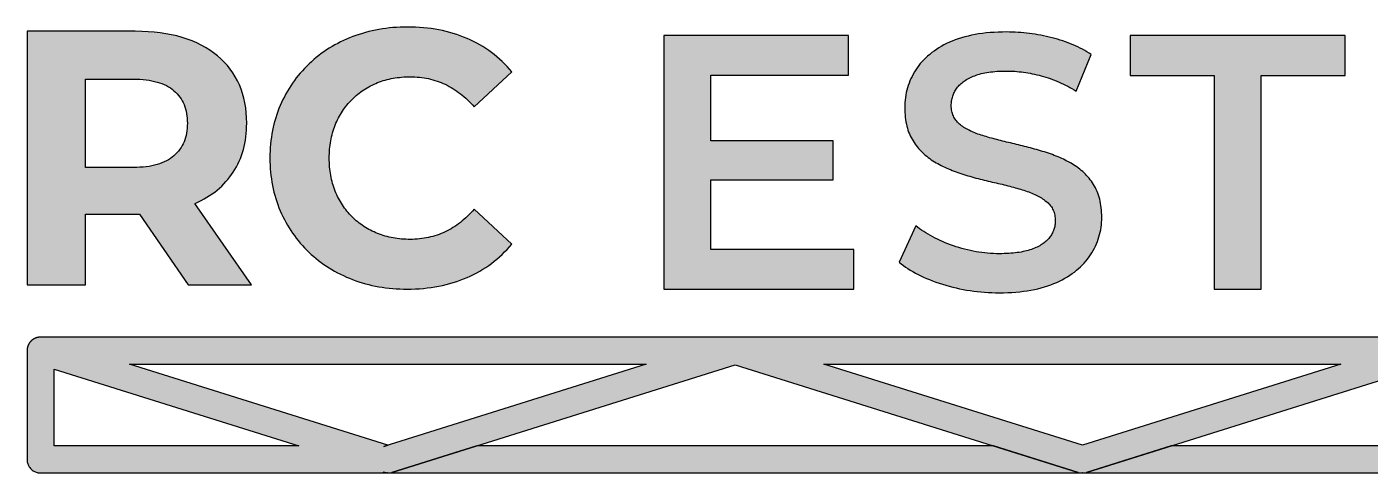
# Model space of a CAD drawing. Header units: millimetres. Extents: x 0 to 20, y 0 to 2.5.
# Drawn here: x 0 to 7.68, y 0 to 2.55 of the extents above; entities that cross this region are included whole.
import ezdxf

# ---------------------------------------------------------------- set-up
doc = ezdxf.new("R2010")
doc.units = ezdxf.units.MM
for name, color, linetype in [('RC_CERCHA', 7, 'Continuous'), ('RC_CONTORNO', 7, 'Continuous'), ('RC_SIGLAS', 7, 'Continuous'), ('RC_TEXTO', 7, 'Continuous')]:
    doc.layers.add(name, color=color, linetype=linetype)

# ---------------------------------------------------------------- blocks, each defined once
blk = doc.blocks.new('RC_CAJETIN')
at = {"layer": 'RC_CERCHA'}
for points in [[(0.0119, 0.7408), (0.0113, 0.74), (0.0105, 0.7386), (0.0097, 0.7373), (0.0092, 0.7364), (0.0087, 0.7356), (0.008, 0.7342), (0.0073, 0.7327), (0.0069, 0.7319), (0.0064, 0.731), (0.0058, 0.7295), (0.0051, 0.7281), (0.0048, 0.7272), (0.0044, 0.7263), (0.0039, 0.7248), (0.0033, 0.7233), (0.0031, 0.7224), (0.0027, 0.7215), (0.0023, 0.7199), (0.0018, 0.7184), (0.0016, 0.7174), (0.0014, 0.7165), (0.001, 0.7149), (0.0007, 0.7134), (0.0005, 0.7124), (0.0003, 0.7115), (0.0001, 0.7099), (-0.0002, 0.7083), (-0.0003, 0.7074), (-0.0004, 0.7064), (-0.0005, 0.7048), (-0.0007, 0.7032), (-0.0007, 0.7023), (-0.0008, 0.7013), (-0.0008, 0.6997), (-0.0008, 0.6981), (-0.0008, 0.0776), (-0.0007, 0.0724), (-0.0002, 0.0673), (0.0007, 0.0623), (0.0018, 0.0573), (0.0033, 0.0524), (0.0051, 0.0476), (0.0073, 0.0429), (0.0097, 0.0384), (0.0124, 0.034), (0.0154, 0.0298), (0.0186, 0.0259), (0.0221, 0.0221), (0.0259, 0.0186), (0.0298, 0.0154), (0.034, 0.0124), (0.0384, 0.0097), (0.0429, 0.0073), (0.0476, 0.0051), (0.0524, 0.0033), (0.0573, 0.0018), (0.0623, 0.0007), (0.0673, -0.0002), (0.0724, -0.0007), (0.0776, -0.0008), (0.8554, -0.0008), (0.8554, 0.156), (0.156, 0.156), (0.156, 0.5914), (0.8554, 0.3727), (0.8554, 0.537), (0.5909, 0.6197), (0.8554, 0.6197), (0.8554, 0.7765), (0.0776, 0.7765), (0.0766, 0.7764), (0.0757, 0.7764), (0.0741, 0.7764), (0.0724, 0.7763), (0.0715, 0.7762), (0.0705, 0.7762), (0.0689, 0.776), (0.0678, 0.7758), (0.0673, 0.7758), (0.0673, 0.7758), (0.0664, 0.7756), (0.0655, 0.7755), (0.0639, 0.7752), (0.0625, 0.775), (0.0623, 0.775), (0.0613, 0.7747), (0.0604, 0.7746), (0.0588, 0.7742), (0.0573, 0.7738), (0.0564, 0.7735), (0.0554, 0.7733), (0.0539, 0.7728), (0.0524, 0.7723), (0.0515, 0.772), (0.0506, 0.7717), (0.0491, 0.7711), (0.0481, 0.7707), (0.0476, 0.7705), (0.0467, 0.7701), (0.0458, 0.7698), (0.0444, 0.7691), (0.0429, 0.7684), (0.0421, 0.7679), (0.0412, 0.7675), (0.0398, 0.7667), (0.0384, 0.766), (0.0376, 0.7655), (0.0367, 0.765), (0.0354, 0.7641), (0.034, 0.7633), (0.0332, 0.7627), (0.0324, 0.7622), (0.0312, 0.7612), (0.0298, 0.7603), (0.0291, 0.7597), (0.0284, 0.7591), (0.0271, 0.758), (0.0259, 0.757), (0.0252, 0.7564), (0.0245, 0.7557), (0.0233, 0.7546), (0.0221, 0.7535), (0.0215, 0.7528), (0.0208, 0.7522), (0.0197, 0.7509), (0.0186, 0.7498), (0.018, 0.749), (0.0174, 0.7483), (0.0164, 0.747), (0.0154, 0.7458), (0.0148, 0.745), (0.0142, 0.7443), (0.0133, 0.7429), (0.0124, 0.7416)], [(0.8538, 0.7765), (0.8538, 0.6197), (2.0386, 0.6197), (2.0386, 0.7765)], [(2.0369, 0.7765), (2.0369, 0.6197), (3.5332, 0.6197), (2.0621, 0.1597), (2.0369, 0.1676), (2.0369, -0.0008), (4.0474, -0.0008), (4.0474, 0.156), (2.5754, 0.156), (4.0474, 0.6162), (4.0474, 0.7765)], [(4.0457, 0.6162), (5.5176, 0.156), (4.0457, 0.156), (4.0457, -0.0008), (6.0319, -0.0008), (6.0319, 0.1594), (4.5599, 0.6197), (6.0319, 0.6197), (6.0319, 0.7765), (4.0457, 0.7765)], [(8.0155, 0.616), (8.0163, 0.6157), (8.0163, 0.7765), (6.0302, 0.7765), (6.0302, 0.6197), (7.5021, 0.6197), (6.0302, 0.1594), (6.0302, -0.0008), (8.0163, -0.0008), (8.0163, 0.156), (6.5444, 0.156)], [(0.8538, 0.5375), (0.8538, 0.3732), (1.5487, 0.156), (0.8538, 0.156), (0.8538, -0.0008), (2.0386, -0.0008), (2.0386, 0.167)]]:
    blk.add_hatch(color=7, dxfattribs=at).paths.add_polyline_path(points)
at = {"layer": 'RC_SIGLAS'}
for points in [[(2.1962, 1.0491), (2.2194, 1.0499), (2.2424, 1.0512), (2.2651, 1.053), (2.2875, 1.0553), (2.3096, 1.0582), (2.3314, 1.0615), (2.3529, 1.0654), (2.3742, 1.0698), (2.3951, 1.0747), (2.4158, 1.0802), (2.4362, 1.0861), (2.4563, 1.0926), (2.4761, 1.0996), (2.4956, 1.1071), (2.5149, 1.1151), (2.5338, 1.1236), (2.5523, 1.1325), (2.5704, 1.142), (2.5881, 1.1519), (2.6054, 1.1622), (2.6224, 1.173), (2.6389, 1.1843), (2.6551, 1.196), (2.6709, 1.2082), (2.6862, 1.2208), (2.7012, 1.2339), (2.7158, 1.2475), (2.73, 1.2615), (2.7439, 1.276), (2.7573, 1.2909), (2.7708, 1.3069), (2.555, 1.507), (2.5451, 1.4958), (2.5357, 1.4856), (2.5261, 1.4757), (2.5164, 1.4662), (2.5065, 1.457), (2.4965, 1.4481), (2.4864, 1.4396), (2.4762, 1.4314), (2.4658, 1.4235), (2.4553, 1.416), (2.4446, 1.4088), (2.4338, 1.4019), (2.4229, 1.3953), (2.4118, 1.3891), (2.4007, 1.3832), (2.3893, 1.3777), (2.3779, 1.3724), (2.3663, 1.3675), (2.3546, 1.363), (2.3427, 1.3588), (2.3307, 1.3549), (2.3186, 1.3514), (2.3063, 1.3482), (2.2939, 1.3453), (2.2814, 1.3428), (2.2687, 1.3406), (2.2559, 1.3387), (2.243, 1.3372), (2.2299, 1.336), (2.2167, 1.3352), (2.2034, 1.3347), (2.1899, 1.3345), (2.1773, 1.3346), (2.1649, 1.335), (2.1525, 1.3357), (2.1403, 1.3366), (2.1283, 1.3378), (2.1163, 1.3392), (2.1045, 1.3409), (2.0928, 1.3429), (2.0813, 1.3451), (2.0699, 1.3476), (2.0586, 1.3503), (2.0475, 1.3534), (2.0365, 1.3566), (2.0256, 1.3602), (2.0149, 1.364), (2.0042, 1.368), (1.9938, 1.3723), (1.9835, 1.3768), (1.9734, 1.3816), (1.9635, 1.3865), (1.9537, 1.3917), (1.9441, 1.3971), (1.9347, 1.4027), (1.9255, 1.4086), (1.9165, 1.4146), (1.9076, 1.4209), (1.8989, 1.4274), (1.8904, 1.4342), (1.882, 1.4411), (1.8739, 1.4483), (1.8659, 1.4557), (1.8581, 1.4633), (1.8504, 1.4711), (1.843, 1.4791), (1.8359, 1.4873), (1.8289, 1.4957), (1.8221, 1.5042), (1.8156, 1.5129), (1.8093, 1.5219), (1.8032, 1.5309), (1.7973, 1.5402), (1.7916, 1.5497), (1.7862, 1.5593), (1.7809, 1.5691), (1.7759, 1.5792), (1.7711, 1.5893), (1.7665, 1.5997), (1.7621, 1.6103), (1.758, 1.621), (1.7541, 1.6318), (1.7505, 1.6428), (1.7472, 1.6539), (1.7441, 1.6652), (1.7413, 1.6766), (1.7388, 1.6881), (1.7365, 1.6998), (1.7345, 1.7116), (1.7328, 1.7235), (1.7313, 1.7356), (1.7301, 1.7478), (1.7292, 1.7601), (1.7285, 1.7726), (1.7281, 1.7852), (1.728, 1.798), (1.7281, 1.8107), (1.7285, 1.8234), (1.7292, 1.8358), (1.7301, 1.8482), (1.7313, 1.8604), (1.7328, 1.8725), (1.7345, 1.8844), (1.7365, 1.8962), (1.7388, 1.9079), (1.7413, 1.9194), (1.7441, 1.9308), (1.7472, 1.942), (1.7505, 1.9532), (1.7541, 1.9641), (1.758, 1.975), (1.7621, 1.9857), (1.7665, 1.9963), (1.7711, 2.0066), (1.7759, 2.0168), (1.7809, 2.0268), (1.7862, 2.0367), (1.7916, 2.0463), (1.7973, 2.0558), (1.8032, 2.065), (1.8093, 2.0741), (1.8156, 2.083), (1.8221, 2.0918), (1.8289, 2.1003), (1.8359, 2.1087), (1.843, 2.1169), (1.8504, 2.1249), (1.8581, 2.1327), (1.8659, 2.1403), (1.8739, 2.1477), (1.882, 2.1549), (1.8904, 2.1618), (1.8989, 2.1685), (1.9076, 2.175), (1.9165, 2.1813), (1.9255, 2.1874), (1.9347, 2.1932), (1.9441, 2.1989), (1.9537, 2.2043), (1.9635, 2.2095), (1.9734, 2.2144), (1.9835, 2.2192), (1.9938, 2.2237), (2.0042, 2.228), (2.0149, 2.232), (2.0256, 2.2358), (2.0365, 2.2394), (2.0475, 2.2426), (2.0586, 2.2456), (2.0699, 2.2484), (2.0813, 2.2509), (2.0928, 2.2531), (2.1045, 2.2551), (2.1163, 2.2568), (2.1283, 2.2582), (2.1403, 2.2594), (2.1525, 2.2603), (2.1649, 2.2609), (2.1773, 2.2613), (2.1899, 2.2615), (2.2034, 2.2613), (2.2167, 2.2608), (2.2299, 2.26), (2.243, 2.2588), (2.2559, 2.2573), (2.2687, 2.2554), (2.2814, 2.2532), (2.2939, 2.2507), (2.3063, 2.2478), (2.3186, 2.2446), (2.3307, 2.2411), (2.3427, 2.2372), (2.3546, 2.233), (2.3663, 2.2284), (2.3779, 2.2236), (2.3893, 2.2183), (2.4007, 2.2128), (2.4118, 2.2069), (2.4229, 2.2007), (2.4338, 2.1942), (2.4446, 2.1873), (2.4553, 2.1802), (2.4658, 2.1727), (2.4762, 2.1649), (2.4864, 2.1568), (2.4965, 2.1483), (2.5065, 2.1396), (2.5164, 2.1305), (2.5261, 2.1211), (2.5357, 2.1113), (2.5451, 2.1013), (2.555, 2.0903), (2.7708, 2.2903), (2.7573, 2.3064), (2.7439, 2.3214), (2.73, 2.336), (2.7158, 2.3501), (2.7012, 2.3636), (2.6862, 2.3768), (2.6709, 2.3894), (2.6551, 2.4016), (2.6389, 2.4133), (2.6224, 2.4245), (2.6054, 2.4353), (2.5881, 2.4456), (2.5704, 2.4554), (2.5523, 2.4647), (2.5337, 2.4736), (2.5148, 2.4819), (2.4956, 2.4898), (2.4761, 2.4972), (2.4563, 2.5041), (2.4363, 2.5105), (2.4159, 2.5163), (2.3953, 2.5217), (2.3744, 2.5265), (2.3532, 2.5308), (2.3318, 2.5346), (2.31, 2.5379), (2.288, 2.5407), (2.2658, 2.543), (2.2432, 2.5448), (2.2204, 2.5461), (2.1973, 2.5469), (2.1739, 2.5471), (2.1529, 2.5469), (2.132, 2.5462), (2.1114, 2.5452), (2.091, 2.5437), (2.0708, 2.5417), (2.0507, 2.5394), (2.0309, 2.5366), (2.0113, 2.5334), (1.9918, 2.5297), (1.9726, 2.5257), (1.9536, 2.5212), (1.9347, 2.5162), (1.9161, 2.5109), (1.8976, 2.5051), (1.8794, 2.4989), (1.8613, 2.4922), (1.8435, 2.4852), (1.826, 2.4778), (1.8087, 2.47), (1.7918, 2.4619), (1.7752, 2.4535), (1.7588, 2.4446), (1.7428, 2.4354), (1.727, 2.4259), (1.7115, 2.416), (1.6963, 2.4057), (1.6815, 2.3951), (1.6669, 2.3841), (1.6526, 2.3727), (1.6385, 2.361), (1.6248, 2.349), (1.6114, 2.3365), (1.5983, 2.3238), (1.5856, 2.3108), (1.5732, 2.2974), (1.5613, 2.2839), (1.5497, 2.27), (1.5384, 2.2558), (1.5275, 2.2414), (1.517, 2.2267), (1.5069, 2.2117), (1.4972, 2.1964), (1.4878, 2.1808), (1.4788, 2.165), (1.4701, 2.1489), (1.4618, 2.1325), (1.4539, 2.1158), (1.4464, 2.0988), (1.4393, 2.0816), (1.4326, 2.0642), (1.4264, 2.0465), (1.4207, 2.0287), (1.4154, 2.0106), (1.4106, 1.9924), (1.4062, 1.9739), (1.4023, 1.9552), (1.3988, 1.9363), (1.3959, 1.9171), (1.3933, 1.8978), (1.3913, 1.8783), (1.3897, 1.8585), (1.3885, 1.8386), (1.3878, 1.8184), (1.3876, 1.798), (1.3878, 1.7776), (1.3885, 1.7574), (1.3897, 1.7375), (1.3913, 1.7177), (1.3933, 1.6982), (1.3959, 1.6788), (1.3988, 1.6597), (1.4023, 1.6408), (1.4062, 1.6221), (1.4106, 1.6036), (1.4154, 1.5854), (1.4207, 1.5673), (1.4264, 1.5494), (1.4326, 1.5318), (1.4393, 1.5144), (1.4464, 1.4972), (1.4539, 1.4802), (1.4618, 1.4635), (1.4701, 1.4471), (1.4787, 1.431), (1.4877, 1.4151), (1.4971, 1.3996), (1.5068, 1.3843), (1.5169, 1.3693), (1.5273, 1.3546), (1.5382, 1.3402), (1.5494, 1.326), (1.5609, 1.3121), (1.5728, 1.2985), (1.5851, 1.2852), (1.5978, 1.2722), (1.6108, 1.2595), (1.6241, 1.247), (1.6378, 1.235), (1.6517, 1.2233), (1.666, 1.2119), (1.6805, 1.2009), (1.6953, 1.1903), (1.7105, 1.18), (1.7259, 1.1701), (1.7416, 1.1605), (1.7577, 1.1514), (1.774, 1.1425), (1.7906, 1.134), (1.8075, 1.1259), (1.8247, 1.1182), (1.8422, 1.1108), (1.86, 1.1037), (1.8781, 1.0971), (1.8964, 1.0909), (1.9148, 1.0851), (1.9335, 1.0797), (1.9523, 1.0748), (1.9714, 1.0703), (1.9906, 1.0662), (2.01, 1.0626), (2.0297, 1.0594), (2.0495, 1.0566), (2.0695, 1.0542), (2.0897, 1.0523), (2.1102, 1.0508), (2.1308, 1.0497), (2.1516, 1.0491), (2.1726, 1.0489)], [(0.6265, 1.4766), (0.6265, 1.7453), (0.6081, 1.745), (0.3359, 1.745), (0.3359, 2.2481), (0.6081, 2.2481), (0.6265, 2.2478), (0.6265, 2.5226), (0.6185, 2.5227), (-0.0008, 2.5227), (-0.0008, 1.0732), (0.3359, 1.0732), (0.3359, 1.4766)], [(0.6428, 1.4766), (0.92, 1.0732), (1.284, 1.0732), (0.9613, 1.5386), (0.962, 1.5386), (0.9795, 1.5467), (0.9963, 1.5551), (1.0127, 1.5639), (1.0285, 1.5732), (1.0439, 1.5829), (1.0587, 1.593), (1.0731, 1.6036), (1.0869, 1.6146), (1.1003, 1.626), (1.1131, 1.6378), (1.1255, 1.6501), (1.1373, 1.6628), (1.1487, 1.6759), (1.1595, 1.6895), (1.1698, 1.7035), (1.1797, 1.7179), (1.189, 1.7327), (1.1976, 1.7479), (1.2057, 1.7634), (1.2132, 1.7792), (1.2201, 1.7954), (1.2264, 1.812), (1.2321, 1.8289), (1.2372, 1.8461), (1.2417, 1.8637), (1.2456, 1.8816), (1.2488, 1.8999), (1.2515, 1.9186), (1.2536, 1.9375), (1.2551, 1.9569), (1.256, 1.9765), (1.2563, 1.9966), (1.2557, 2.0269), (1.2537, 2.0565), (1.2504, 2.0852), (1.2458, 2.1131), (1.2399, 2.1402), (1.2327, 2.1664), (1.2242, 2.1918), (1.2144, 2.2164), (1.2032, 2.2401), (1.1908, 2.263), (1.177, 2.2851), (1.1619, 2.3063), (1.1455, 2.3267), (1.1278, 2.3463), (1.1088, 2.365), (1.0885, 2.3829), (1.067, 2.3999), (1.0444, 2.4157), (1.0208, 2.4305), (0.9962, 2.4441), (0.9705, 2.4567), (0.9437, 2.4682), (0.9159, 2.4785), (0.8871, 2.4878), (0.8571, 2.496), (0.8262, 2.5031), (0.7942, 2.5091), (0.7611, 2.514), (0.727, 2.5178), (0.6919, 2.5206), (0.6557, 2.5222), (0.6249, 2.5227), (0.6249, 2.2478), (0.6272, 2.2478), (0.6456, 2.247), (0.6634, 2.2457), (0.6807, 2.2439), (0.6973, 2.2416), (0.7132, 2.2388), (0.7286, 2.2354), (0.7434, 2.2316), (0.7575, 2.2272), (0.771, 2.2223), (0.7839, 2.2169), (0.7962, 2.2109), (0.8079, 2.2045), (0.8189, 2.1975), (0.8294, 2.1901), (0.8392, 2.1821), (0.8485, 2.1736), (0.8571, 2.1648), (0.8651, 2.1555), (0.8726, 2.1458), (0.8794, 2.1356), (0.8857, 2.1251), (0.8913, 2.1141), (0.8964, 2.1028), (0.9009, 2.091), (0.9047, 2.0787), (0.908, 2.0661), (0.9107, 2.053), (0.9128, 2.0395), (0.9143, 2.0256), (0.9152, 2.0113), (0.9155, 1.9966), (0.9152, 1.982), (0.9143, 1.9679), (0.9128, 1.9542), (0.9107, 1.9409), (0.908, 1.928), (0.9047, 1.9155), (0.9009, 1.9034), (0.8964, 1.8916), (0.8913, 1.8803), (0.8857, 1.8694), (0.8794, 1.8588), (0.8726, 1.8487), (0.8651, 1.8389), (0.8571, 1.8296), (0.8484, 1.8206), (0.8392, 1.8121), (0.8294, 1.8039), (0.8189, 1.7964), (0.8079, 1.7893), (0.7962, 1.7828), (0.7839, 1.7767), (0.771, 1.7712), (0.7575, 1.7663), (0.7434, 1.7618), (0.7286, 1.7579), (0.7132, 1.7545), (0.6973, 1.7516), (0.6807, 1.7492), (0.6634, 1.7474), (0.6456, 1.7461), (0.6272, 1.7453), (0.6249, 1.7453), (0.6249, 1.4766)]]:
    blk.add_hatch(color=7, dxfattribs=at).paths.add_polyline_path(points)
at = {"layer": 'RC_TEXTO'}
for points in [[(3.9081, 1.276), (3.9081, 1.6735), (4.6072, 1.6735), (4.6072, 1.8965), (3.9081, 1.8965), (3.9081, 2.2713), (4.6962, 2.2713), (4.6962, 2.4984), (3.6376, 2.4984), (3.6376, 1.0489), (4.7251, 1.0489), (4.7251, 1.276)], [(5.6279, 1.0305), (5.6508, 1.0321), (5.6733, 1.0342), (5.6952, 1.0367), (5.7165, 1.0397), (5.7373, 1.0432), (5.7576, 1.0471), (5.7774, 1.0515), (5.7966, 1.0564), (5.8152, 1.0617), (5.8334, 1.0675), (5.851, 1.0737), (5.8681, 1.0804), (5.8846, 1.0876), (5.9006, 1.0951), (5.9161, 1.103), (5.9311, 1.1111), (5.9456, 1.1196), (5.9595, 1.1284), (5.973, 1.1375), (5.9859, 1.1469), (5.9983, 1.1565), (6.0101, 1.1665), (6.0215, 1.1768), (6.0323, 1.1874), (6.0427, 1.1984), (6.0525, 1.2096), (6.0618, 1.2211), (6.0705, 1.2329), (6.0788, 1.245), (6.0865, 1.2574), (6.0938, 1.2699), (6.1005, 1.2825), (6.1068, 1.2953), (6.1125, 1.3082), (6.1177, 1.3213), (6.1225, 1.3345), (6.1267, 1.3478), (6.1305, 1.3613), (6.1337, 1.375), (6.1365, 1.3887), (6.1387, 1.4027), (6.1405, 1.4167), (6.1417, 1.4309), (6.1425, 1.4452), (6.1427, 1.4597), (6.1425, 1.4738), (6.142, 1.4876), (6.1411, 1.501), (6.1398, 1.5142), (6.1381, 1.527), (6.1361, 1.5396), (6.1337, 1.5518), (6.1309, 1.5637), (6.1278, 1.5753), (6.1243, 1.5866), (6.1204, 1.5976), (6.1162, 1.6082), (6.1116, 1.6186), (6.1066, 1.6286), (6.1013, 1.6383), (6.0955, 1.6478), (6.0895, 1.6569), (6.0833, 1.6658), (6.0769, 1.6744), (6.0702, 1.6829), (6.0633, 1.6911), (6.0561, 1.699), (6.0488, 1.7068), (6.0412, 1.7143), (6.0334, 1.7215), (6.0253, 1.7286), (6.0171, 1.7354), (6.0086, 1.7419), (5.9999, 1.7482), (5.9909, 1.7543), (5.9818, 1.7602), (5.9724, 1.7658), (5.9628, 1.7713), (5.9531, 1.7766), (5.9433, 1.7817), (5.9334, 1.7868), (5.9233, 1.7917), (5.9131, 1.7965), (5.9028, 1.8011), (5.8924, 1.8056), (5.8818, 1.81), (5.8711, 1.8143), (5.8603, 1.8184), (5.8494, 1.8224), (5.8383, 1.8262), (5.8271, 1.83), (5.8158, 1.8336), (5.8043, 1.837), (5.7928, 1.8404), (5.7813, 1.8437), (5.7698, 1.847), (5.7583, 1.8502), (5.7468, 1.8534), (5.7353, 1.8565), (5.7238, 1.8596), (5.7122, 1.8627), (5.7007, 1.8657), (5.6892, 1.8686), (5.6777, 1.8715), (5.6662, 1.8743), (5.6547, 1.8771), (5.6432, 1.8799), (5.6316, 1.8826), (5.6201, 1.8852), (5.6087, 1.8879), (5.5973, 1.8905), (5.5861, 1.8932), (5.5751, 1.8959), (5.5641, 1.8986), (5.5533, 1.9014), (5.5426, 1.9041), (5.5321, 1.9069), (5.5216, 1.9097), (5.5113, 1.9125), (5.5012, 1.9153), (5.4911, 1.9182), (5.4812, 1.921), (5.4714, 1.9239), (5.4617, 1.9268), (5.4522, 1.9298), (5.4428, 1.9328), (5.4337, 1.9359), (5.4248, 1.9391), (5.4161, 1.9425), (5.4077, 1.946), (5.3994, 1.9496), (5.3914, 1.9534), (5.3837, 1.9573), (5.3761, 1.9613), (5.3688, 1.9654), (5.3617, 1.9696), (5.3548, 1.974), (5.3482, 1.9785), (5.3417, 1.9832), (5.3355, 1.9879), (5.3296, 1.9928), (5.3239, 1.9979), (5.3186, 2.0031), (5.3137, 2.0085), (5.3091, 2.0142), (5.3049, 2.02), (5.3011, 2.0261), (5.2976, 2.0324), (5.2945, 2.0388), (5.2918, 2.0455), (5.2894, 2.0524), (5.2874, 2.0595), (5.2857, 2.0667), (5.2845, 2.0742), (5.2836, 2.0819), (5.283, 2.0898), (5.2828, 2.098), (5.2829, 2.1048), (5.2833, 2.1116), (5.2839, 2.1183), (5.2848, 2.1248), (5.2859, 2.1313), (5.2873, 2.1378), (5.2889, 2.1441), (5.2908, 2.1503), (5.2929, 2.1564), (5.2953, 2.1625), (5.2979, 2.1685), (5.3007, 2.1744), (5.3038, 2.1801), (5.3072, 2.1859), (5.3108, 2.1915), (5.3146, 2.197), (5.3188, 2.2024), (5.3232, 2.2077), (5.3279, 2.2128), (5.3329, 2.2179), (5.3383, 2.2227), (5.3439, 2.2275), (5.3498, 2.2321), (5.356, 2.2366), (5.3625, 2.2409), (5.3693, 2.2451), (5.3764, 2.2492), (5.3838, 2.2532), (5.3915, 2.257), (5.3995, 2.2607), (5.4078, 2.2642), (5.4164, 2.2676), (5.4254, 2.2709), (5.4346, 2.2739), (5.4441, 2.2767), (5.4539, 2.2793), (5.4641, 2.2817), (5.4745, 2.2839), (5.4853, 2.2859), (5.4964, 2.2877), (5.5078, 2.2893), (5.5195, 2.2906), (5.5315, 2.2918), (5.5438, 2.2927), (5.5565, 2.2935), (5.5694, 2.294), (5.5827, 2.2943), (5.5963, 2.2944), (5.6084, 2.2943), (5.6206, 2.294), (5.6328, 2.2934), (5.6451, 2.2927), (5.6574, 2.2917), (5.6698, 2.2905), (5.6822, 2.2891), (5.6946, 2.2875), (5.7071, 2.2856), (5.7197, 2.2835), (5.7323, 2.2813), (5.7449, 2.2788), (5.7576, 2.2761), (5.7704, 2.2731), (5.7832, 2.27), (5.796, 2.2666), (5.8089, 2.263), (5.8217, 2.2592), (5.8344, 2.2551), (5.8471, 2.2508), (5.8597, 2.2462), (5.8723, 2.2414), (5.8849, 2.2363), (5.8974, 2.231), (5.9098, 2.2255), (5.9222, 2.2197), (5.9346, 2.2136), (5.9469, 2.2074), (5.9591, 2.2008), (5.9713, 2.194), (5.9835, 2.187), (5.9964, 2.1793), (6.0827, 2.3904), (6.07, 2.3985), (6.0576, 2.4059), (6.045, 2.4131), (6.0321, 2.4201), (6.019, 2.4269), (6.0056, 2.4334), (5.992, 2.4397), (5.9781, 2.4458), (5.9639, 2.4516), (5.9495, 2.4572), (5.9349, 2.4626), (5.92, 2.4678), (5.9048, 2.4727), (5.8894, 2.4774), (5.8737, 2.4818), (5.8578, 2.486), (5.8417, 2.49), (5.8256, 2.4937), (5.8095, 2.4972), (5.7934, 2.5004), (5.7773, 2.5034), (5.7611, 2.506), (5.745, 2.5085), (5.7288, 2.5107), (5.7126, 2.5126), (5.6963, 2.5143), (5.6801, 2.5157), (5.6638, 2.5168), (5.6476, 2.5177), (5.6313, 2.5184), (5.6149, 2.5188), (5.5986, 2.5189), (5.5741, 2.5186), (5.5501, 2.518), (5.5267, 2.5168), (5.5038, 2.5152), (5.4814, 2.5131), (5.4596, 2.5106), (5.4383, 2.5076), (5.4175, 2.5041), (5.3973, 2.5002), (5.3776, 2.4958), (5.3585, 2.491), (5.3399, 2.4857), (5.3218, 2.4799), (5.3043, 2.4737), (5.2873, 2.467), (5.2709, 2.4598), (5.2549, 2.4523), (5.2395, 2.4444), (5.2247, 2.4363), (5.2103, 2.4278), (5.1964, 2.4191), (5.1831, 2.41), (5.1703, 2.4006), (5.158, 2.391), (5.1462, 2.381), (5.135, 2.3707), (5.1243, 2.3601), (5.114, 2.3492), (5.1043, 2.338), (5.0952, 2.3264), (5.0865, 2.3146), (5.0784, 2.3025), (5.0707, 2.2901), (5.0636, 2.2776), (5.0569, 2.2649), (5.0508, 2.2521), (5.0451, 2.2391), (5.04, 2.2259), (5.0353, 2.2126), (5.0311, 2.1992), (5.0274, 2.1855), (5.0242, 2.1718), (5.0215, 2.1578), (5.0193, 2.1437), (5.0176, 2.1295), (5.0163, 2.115), (5.0156, 2.1005), (5.0153, 2.0857), (5.0155, 2.0714), (5.0161, 2.0574), (5.017, 2.0437), (5.0183, 2.0304), (5.0199, 2.0173), (5.022, 2.0046), (5.0244, 1.9922), (5.0271, 1.9802), (5.0303, 1.9685), (5.0338, 1.9571), (5.0376, 1.946), (5.0419, 1.9352), (5.0465, 1.9248), (5.0515, 1.9147), (5.0568, 1.9049), (5.0625, 1.8955), (5.0685, 1.8864), (5.0747, 1.8774), (5.0812, 1.8687), (5.0879, 1.8603), (5.0948, 1.852), (5.1019, 1.844), (5.1093, 1.8362), (5.1169, 1.8287), (5.1247, 1.8213), (5.1327, 1.8142), (5.141, 1.8074), (5.1495, 1.8007), (5.1582, 1.7943), (5.1671, 1.7881), (5.1763, 1.7821), (5.1857, 1.7764), (5.1952, 1.7709), (5.2049, 1.7654), (5.2147, 1.7602), (5.2247, 1.755), (5.2347, 1.75), (5.2449, 1.7451), (5.2553, 1.7403), (5.2657, 1.7357), (5.2763, 1.7312), (5.287, 1.7268), (5.2978, 1.7226), (5.3088, 1.7185), (5.3199, 1.7145), (5.3311, 1.7107), (5.3424, 1.707), (5.3539, 1.7034), (5.3654, 1.6999), (5.3769, 1.6965), (5.3884, 1.6931), (5.3999, 1.6899), (5.4115, 1.6866), (5.423, 1.6834), (5.4345, 1.6803), (5.446, 1.6773), (5.4575, 1.6743), (5.469, 1.6714), (5.4805, 1.6685), (5.4921, 1.6657), (5.5036, 1.6629), (5.5151, 1.6602), (5.5266, 1.6576), (5.5381, 1.655), (5.5495, 1.6525), (5.5608, 1.6499), (5.572, 1.6473), (5.5831, 1.6446), (5.594, 1.642), (5.6048, 1.6392), (5.6155, 1.6365), (5.626, 1.6337), (5.6364, 1.6309), (5.6467, 1.628), (5.6569, 1.6252), (5.667, 1.6223), (5.6769, 1.6193), (5.6867, 1.6163), (5.6963, 1.6133), (5.7059, 1.6103), (5.7152, 1.6071), (5.7244, 1.6039), (5.7333, 1.6005), (5.7419, 1.5971), (5.7504, 1.5935), (5.7586, 1.5898), (5.7666, 1.5859), (5.7744, 1.582), (5.7819, 1.5779), (5.7893, 1.5737), (5.7964, 1.5694), (5.8032, 1.565), (5.8099, 1.5604), (5.8163, 1.5557), (5.8225, 1.5509), (5.8285, 1.546), (5.8342, 1.541), (5.8395, 1.5357), (5.8444, 1.5303), (5.8489, 1.5246), (5.8531, 1.5187), (5.857, 1.5126), (5.8604, 1.5064), (5.8635, 1.4999), (5.8663, 1.4932), (5.8687, 1.4863), (5.8707, 1.4792), (5.8723, 1.4718), (5.8736, 1.4643), (5.8745, 1.4566), (5.8751, 1.4486), (5.8752, 1.4405), (5.8751, 1.4339), (5.8747, 1.4273), (5.8741, 1.4209), (5.8732, 1.4145), (5.872, 1.4082), (5.8706, 1.402), (5.8689, 1.3959), (5.867, 1.3898), (5.8648, 1.3839), (5.8624, 1.378), (5.8597, 1.3722), (5.8568, 1.3665), (5.8536, 1.3609), (5.8501, 1.3554), (5.8464, 1.3499), (5.8424, 1.3446), (5.8381, 1.3393), (5.8336, 1.3342), (5.8288, 1.3293), (5.8237, 1.3244), (5.8183, 1.3197), (5.8126, 1.3152), (5.8066, 1.3108), (5.8003, 1.3065), (5.7937, 1.3024), (5.7869, 1.2984), (5.7798, 1.2946), (5.7723, 1.2908), (5.7646, 1.2873), (5.7566, 1.2839), (5.7483, 1.2806), (5.7397, 1.2774), (5.7308, 1.2745), (5.7215, 1.2717), (5.712, 1.2691), (5.702, 1.2667), (5.6918, 1.2645), (5.6812, 1.2625), (5.6702, 1.2607), (5.6589, 1.259), (5.6473, 1.2576), (5.6353, 1.2563), (5.623, 1.2553), (5.6104, 1.2544), (5.5974, 1.2537), (5.5841, 1.2533), (5.5704, 1.253), (5.5564, 1.2529), (5.5396, 1.253), (5.5229, 1.2536), (5.5063, 1.2545), (5.4896, 1.2557), (5.4731, 1.2573), (5.4566, 1.2592), (5.4401, 1.2615), (5.4237, 1.2642), (5.4073, 1.2672), (5.391, 1.2705), (5.3748, 1.2742), (5.3585, 1.2783), (5.3424, 1.2827), (5.3263, 1.2874), (5.3102, 1.2926), (5.2942, 1.298), (5.2783, 1.3038), (5.2628, 1.3097), (5.2476, 1.3158), (5.2327, 1.3221), (5.2182, 1.3286), (5.2039, 1.3352), (5.19, 1.3421), (5.1764, 1.3491), (5.1631, 1.3563), (5.1502, 1.3638), (5.1375, 1.3713), (5.1252, 1.3791), (5.1132, 1.3871), (5.1015, 1.3952), (5.0901, 1.4036), (5.0783, 1.4127), (4.9834, 1.2031), (4.9956, 1.1932), (5.0078, 1.1839), (5.0205, 1.1748), (5.0337, 1.1659), (5.0475, 1.1573), (5.0617, 1.1489), (5.0764, 1.1407), (5.0916, 1.1327), (5.1072, 1.125), (5.1234, 1.1175), (5.1401, 1.1102), (5.1573, 1.1031), (5.175, 1.0962), (5.1931, 1.0896), (5.2118, 1.0832), (5.231, 1.077), (5.2505, 1.0711), (5.27, 1.0656), (5.2897, 1.0605), (5.3095, 1.0557), (5.3294, 1.0514), (5.3495, 1.0474), (5.3696, 1.0438), (5.3899, 1.0405), (5.4102, 1.0377), (5.4307, 1.0352), (5.4513, 1.0331), (5.472, 1.0314), (5.4928, 1.0301), (5.5137, 1.0291), (5.5347, 1.0286), (5.5558, 1.0284), (5.5804, 1.0286), (5.6044, 1.0293)], [(7.5335, 2.2695), (7.5335, 2.4984), (6.3037, 2.4984), (6.3037, 2.2695), (6.7835, 2.2695), (6.7835, 1.0489), (7.0536, 1.0489), (7.0536, 2.2695)]]:
    blk.add_hatch(color=7, dxfattribs=at).paths.add_polyline_path(points)
at = {"layer": 'RC_CONTORNO'}
for points in [[(2.1961, 1.05), (2.2194, 1.0507), (2.2423, 1.052), (2.265, 1.0538), (2.2874, 1.0562), (2.3094, 1.059), (2.3312, 1.0624), (2.3528, 1.0662), (2.374, 1.0706), (2.3949, 1.0755), (2.4156, 1.081), (2.4359, 1.0869), (2.456, 1.0934), (2.4758, 1.1003), (2.4953, 1.1078), (2.5145, 1.1158), (2.5334, 1.1243), (2.5519, 1.1333), (2.57, 1.1427), (2.5877, 1.1526), (2.605, 1.1629), (2.6219, 1.1737), (2.6385, 1.1849), (2.6546, 1.1967), (2.6703, 1.2088), (2.6857, 1.2214), (2.7007, 1.2345), (2.7153, 1.2481), (2.7294, 1.2621), (2.7432, 1.2765), (2.7566, 1.2914), (2.7697, 1.3068), (2.5551, 1.5058), (2.5458, 1.4952), (2.5363, 1.485), (2.5267, 1.4752), (2.517, 1.4656), (2.5071, 1.4564), (2.4971, 1.4475), (2.487, 1.439), (2.4767, 1.4307), (2.4663, 1.4228), (2.4557, 1.4153), (2.4451, 1.4081), (2.4343, 1.4012), (2.4233, 1.3946), (2.4122, 1.3884), (2.401, 1.3825), (2.3897, 1.3769), (2.3782, 1.3717), (2.3666, 1.3668), (2.3548, 1.3622), (2.343, 1.358), (2.331, 1.3541), (2.3188, 1.3506), (2.3065, 1.3474), (2.2941, 1.3445), (2.2816, 1.342), (2.2689, 1.3398), (2.2561, 1.3379), (2.2431, 1.3364), (2.23, 1.3352), (2.2168, 1.3344), (2.2034, 1.3339), (2.1899, 1.3337), (2.1773, 1.3338), (2.1648, 1.3342), (2.1525, 1.3349), (2.1403, 1.3358), (2.1282, 1.337), (2.1162, 1.3384), (2.1044, 1.3401), (2.0927, 1.3421), (2.0811, 1.3443), (2.0697, 1.3468), (2.0584, 1.3495), (2.0473, 1.3526), (2.0362, 1.3558), (2.0253, 1.3594), (2.0146, 1.3632), (2.0039, 1.3672), (1.9935, 1.3715), (1.9832, 1.3761), (1.973, 1.3808), (1.9631, 1.3858), (1.9533, 1.391), (1.9437, 1.3964), (1.9343, 1.402), (1.9251, 1.4079), (1.916, 1.414), (1.9071, 1.4203), (1.8984, 1.4268), (1.8899, 1.4335), (1.8815, 1.4405), (1.8733, 1.4477), (1.8653, 1.4551), (1.8575, 1.4627), (1.8498, 1.4706), (1.8424, 1.4786), (1.8352, 1.4868), (1.8282, 1.4951), (1.8215, 1.5037), (1.8149, 1.5125), (1.8086, 1.5214), (1.8025, 1.5305), (1.7966, 1.5398), (1.7909, 1.5493), (1.7854, 1.5589), (1.7802, 1.5688), (1.7751, 1.5788), (1.7703, 1.589), (1.7657, 1.5994), (1.7614, 1.61), (1.7572, 1.6207), (1.7533, 1.6316), (1.7497, 1.6426), (1.7464, 1.6537), (1.7433, 1.665), (1.7405, 1.6764), (1.738, 1.6879), (1.7357, 1.6996), (1.7337, 1.7115), (1.732, 1.7234), (1.7305, 1.7355), (1.7293, 1.7477), (1.7284, 1.7601), (1.7277, 1.7726), (1.7273, 1.7852), (1.7272, 1.798), (1.7273, 1.8108), (1.7277, 1.8234), (1.7284, 1.8359), (1.7293, 1.8483), (1.7305, 1.8605), (1.732, 1.8726), (1.7337, 1.8845), (1.7357, 1.8963), (1.738, 1.908), (1.7405, 1.9196), (1.7433, 1.931), (1.7464, 1.9423), (1.7497, 1.9534), (1.7533, 1.9644), (1.7572, 1.9753), (1.7614, 1.986), (1.7657, 1.9966), (1.7703, 2.007), (1.7751, 2.0172), (1.7802, 2.0272), (1.7854, 2.0371), (1.7909, 2.0467), (1.7966, 2.0562), (1.8025, 2.0655), (1.8086, 2.0746), (1.8149, 2.0835), (1.8215, 2.0923), (1.8282, 2.1008), (1.8352, 2.1092), (1.8424, 2.1174), (1.8498, 2.1254), (1.8575, 2.1333), (1.8653, 2.1409), (1.8733, 2.1483), (1.8815, 2.1555), (1.8899, 2.1624), (1.8984, 2.1692), (1.9071, 2.1757), (1.916, 2.182), (1.9251, 2.1881), (1.9343, 2.1939), (1.9437, 2.1996), (1.9533, 2.205), (1.9631, 2.2102), (1.973, 2.2152), (1.9832, 2.2199), (1.9935, 2.2244), (2.0039, 2.2287), (2.0146, 2.2328), (2.0253, 2.2366), (2.0362, 2.2401), (2.0473, 2.2434), (2.0584, 2.2464), (2.0697, 2.2492), (2.0811, 2.2517), (2.0927, 2.2539), (2.1044, 2.2559), (2.1162, 2.2576), (2.1282, 2.259), (2.1403, 2.2602), (2.1525, 2.2611), (2.1648, 2.2618), (2.1773, 2.2622), (2.1899, 2.2623), (2.2034, 2.2621), (2.2168, 2.2616), (2.23, 2.2608), (2.2431, 2.2596), (2.2561, 2.2581), (2.2689, 2.2562), (2.2816, 2.254), (2.2941, 2.2515), (2.3065, 2.2486), (2.3188, 2.2454), (2.331, 2.2419), (2.343, 2.238), (2.3548, 2.2338), (2.3666, 2.2292), (2.3782, 2.2243), (2.3897, 2.2191), (2.401, 2.2135), (2.4122, 2.2076), (2.4233, 2.2014), (2.4343, 2.1949), (2.4451, 2.188), (2.4557, 2.1809), (2.4663, 2.1734), (2.4767, 2.1656), (2.487, 2.1574), (2.4971, 2.149), (2.5071, 2.1402), (2.517, 2.1311), (2.5267, 2.1216), (2.5363, 2.1119), (2.5458, 2.1018), (2.5551, 2.0914), (2.7697, 2.2904), (2.7566, 2.3059), (2.7432, 2.3209), (2.7294, 2.3354), (2.7153, 2.3495), (2.7007, 2.363), (2.6857, 2.3761), (2.6703, 2.3888), (2.6546, 2.4009), (2.6385, 2.4126), (2.6219, 2.4238), (2.605, 2.4346), (2.5877, 2.4448), (2.57, 2.4546), (2.5519, 2.464), (2.5334, 2.4728), (2.5145, 2.4812), (2.4953, 2.4891), (2.4758, 2.4964), (2.4561, 2.5033), (2.436, 2.5097), (2.4157, 2.5155), (2.3951, 2.5208), (2.3742, 2.5257), (2.3531, 2.53), (2.3316, 2.5338), (2.3099, 2.5371), (2.2879, 2.5399), (2.2657, 2.5422), (2.2431, 2.544), (2.2203, 2.5453), (2.1972, 2.546), (2.1739, 2.5463), (2.1529, 2.5461), (2.1321, 2.5454), (2.1115, 2.5444), (2.0911, 2.5429), (2.0709, 2.5409), (2.0508, 2.5386), (2.031, 2.5358), (2.0114, 2.5326), (1.992, 2.5289), (1.9728, 2.5249), (1.9538, 2.5204), (1.9349, 2.5154), (1.9163, 2.5101), (1.8979, 2.5043), (1.8796, 2.4981), (1.8616, 2.4915), (1.8438, 2.4844), (1.8263, 2.477), (1.8091, 2.4693), (1.7922, 2.4612), (1.7755, 2.4527), (1.7592, 2.4439), (1.7432, 2.4347), (1.7274, 2.4252), (1.712, 2.4153), (1.6968, 2.405), (1.6819, 2.3944), (1.6674, 2.3834), (1.6531, 2.3721), (1.6391, 2.3604), (1.6254, 2.3483), (1.612, 2.3359), (1.5989, 2.3232), (1.5862, 2.3102), (1.5739, 2.2969), (1.5619, 2.2833), (1.5503, 2.2695), (1.5391, 2.2553), (1.5282, 2.2409), (1.5177, 2.2262), (1.5076, 2.2112), (1.4979, 2.196), (1.4885, 2.1804), (1.4795, 2.1646), (1.4708, 2.1485), (1.4626, 2.1321), (1.4547, 2.1154), (1.4471, 2.0985), (1.44, 2.0813), (1.4334, 2.0639), (1.4272, 2.0463), (1.4215, 2.0284), (1.4162, 2.0104), (1.4114, 1.9922), (1.407, 1.9737), (1.4031, 1.955), (1.3997, 1.9361), (1.3967, 1.917), (1.3941, 1.8977), (1.3921, 1.8782), (1.3905, 1.8585), (1.3893, 1.8385), (1.3886, 1.8184), (1.3884, 1.798), (1.3886, 1.7776), (1.3893, 1.7575), (1.3905, 1.7375), (1.3921, 1.7178), (1.3941, 1.6983), (1.3967, 1.679), (1.3997, 1.6599), (1.4031, 1.641), (1.407, 1.6223), (1.4114, 1.6038), (1.4162, 1.5856), (1.4215, 1.5675), (1.4272, 1.5497), (1.4334, 1.5321), (1.44, 1.5147), (1.4471, 1.4975), (1.4547, 1.4805), (1.4626, 1.4639), (1.4708, 1.4475), (1.4794, 1.4314), (1.4884, 1.4156), (1.4978, 1.4), (1.5075, 1.3848), (1.5176, 1.3698), (1.528, 1.3551), (1.5388, 1.3407), (1.55, 1.3265), (1.5615, 1.3127), (1.5734, 1.2991), (1.5857, 1.2858), (1.5984, 1.2728), (1.6114, 1.2601), (1.6247, 1.2476), (1.6383, 1.2356), (1.6522, 1.2239), (1.6665, 1.2126), (1.681, 1.2016), (1.6958, 1.191), (1.7109, 1.1807), (1.7263, 1.1708), (1.742, 1.1613), (1.7581, 1.1521), (1.7744, 1.1433), (1.791, 1.1348), (1.8079, 1.1267), (1.8251, 1.1189), (1.8426, 1.1115), (1.8603, 1.1045), (1.8784, 1.0979), (1.8966, 1.0917), (1.915, 1.0859), (1.9337, 1.0805), (1.9525, 1.0756), (1.9715, 1.0711), (1.9908, 1.067), (2.0102, 1.0634), (2.0298, 1.0602), (2.0496, 1.0574), (2.0696, 1.0551), (2.0898, 1.0531), (2.1102, 1.0516), (2.1308, 1.0506), (2.1516, 1.0499), (2.1726, 1.0497)], [(0.3351, 1.4774), (0.6267, 1.4774), (0.6278, 1.4774), (0.6288, 1.4774), (0.6298, 1.4774), (0.6309, 1.4774), (0.6319, 1.4774), (0.6329, 1.4774), (0.634, 1.4774), (0.635, 1.4774), (0.636, 1.4774), (0.6371, 1.4774), (0.6381, 1.4774), (0.6391, 1.4774), (0.6402, 1.4774), (0.6412, 1.4774), (0.6422, 1.4774), (0.6433, 1.4774), (0.9204, 1.0741), (1.2824, 1.0741), (0.9597, 1.5394), (0.9597, 1.5394), (0.9598, 1.5394), (0.9598, 1.5394), (0.9599, 1.5394), (0.9599, 1.5394), (0.96, 1.5394), (0.9601, 1.5394), (0.9602, 1.5394), (0.9604, 1.5394), (0.9605, 1.5394), (0.9607, 1.5394), (0.9609, 1.5394), (0.9611, 1.5394), (0.9613, 1.5394), (0.9615, 1.5394), (0.9618, 1.5394), (0.9791, 1.5474), (0.996, 1.5558), (1.0123, 1.5646), (1.0281, 1.5739), (1.0434, 1.5836), (1.0583, 1.5937), (1.0726, 1.6042), (1.0864, 1.6152), (1.0997, 1.6266), (1.1126, 1.6384), (1.1249, 1.6507), (1.1367, 1.6634), (1.148, 1.6765), (1.1588, 1.69), (1.1692, 1.704), (1.179, 1.7184), (1.1882, 1.7331), (1.1969, 1.7483), (1.205, 1.7637), (1.2125, 1.7796), (1.2193, 1.7957), (1.2256, 1.8123), (1.2313, 1.8291), (1.2364, 1.8463), (1.2409, 1.8639), (1.2447, 1.8818), (1.248, 1.9001), (1.2507, 1.9187), (1.2528, 1.9376), (1.2543, 1.9569), (1.2552, 1.9766), (1.2555, 1.9966), (1.2548, 2.0269), (1.2529, 2.0564), (1.2496, 2.0851), (1.245, 2.113), (1.2391, 2.14), (1.2319, 2.1662), (1.2234, 2.1915), (1.2136, 2.2161), (1.2025, 2.2398), (1.1901, 2.2626), (1.1763, 2.2846), (1.1613, 2.3058), (1.1449, 2.3262), (1.1272, 2.3457), (1.1083, 2.3644), (1.088, 2.3823), (1.0665, 2.3992), (1.044, 2.415), (1.0204, 2.4298), (0.9958, 2.4434), (0.9701, 2.4559), (0.9434, 2.4674), (0.9156, 2.4777), (0.8868, 2.487), (0.8569, 2.4952), (0.826, 2.5023), (0.7941, 2.5083), (0.761, 2.5132), (0.727, 2.517), (0.6918, 2.5197), (0.6557, 2.5214), (0.6184, 2.5219), (0, 2.5219), (0, 1.0741), (0.3351, 1.0741)], [(3.9073, 1.2752), (3.9073, 1.6743), (4.6064, 1.6743), (4.6064, 1.8957), (3.9073, 1.8957), (3.9073, 2.2721), (4.6953, 2.2721), (4.6953, 2.4976), (3.6384, 2.4976), (3.6384, 1.0497), (4.7243, 1.0497), (4.7243, 1.2752)], [(5.6278, 1.0313), (5.6508, 1.0329), (5.6732, 1.035), (5.695, 1.0375), (5.7164, 1.0405), (5.7372, 1.044), (5.7574, 1.0479), (5.7772, 1.0523), (5.7964, 1.0572), (5.815, 1.0625), (5.8331, 1.0682), (5.8507, 1.0745), (5.8678, 1.0812), (5.8843, 1.0883), (5.9003, 1.0959), (5.9158, 1.1037), (5.9307, 1.1119), (5.9452, 1.1203), (5.9591, 1.1291), (5.9725, 1.1381), (5.9854, 1.1475), (5.9977, 1.1572), (6.0096, 1.1672), (6.0209, 1.1774), (6.0318, 1.188), (6.0421, 1.1989), (6.0518, 1.2101), (6.0611, 1.2216), (6.0699, 1.2334), (6.0781, 1.2455), (6.0858, 1.2578), (6.093, 1.2703), (6.0998, 1.2829), (6.106, 1.2957), (6.1117, 1.3086), (6.117, 1.3216), (6.1217, 1.3348), (6.1259, 1.3481), (6.1297, 1.3615), (6.1329, 1.3751), (6.1357, 1.3889), (6.1379, 1.4028), (6.1396, 1.4168), (6.1409, 1.431), (6.1416, 1.4453), (6.1419, 1.4597), (6.1417, 1.4738), (6.1411, 1.4875), (6.1402, 1.501), (6.1389, 1.5141), (6.1373, 1.5269), (6.1353, 1.5394), (6.1329, 1.5516), (6.1301, 1.5635), (6.127, 1.5751), (6.1235, 1.5863), (6.1197, 1.5973), (6.1154, 1.6079), (6.1108, 1.6182), (6.1059, 1.6282), (6.1005, 1.6379), (6.0948, 1.6473), (6.0889, 1.6564), (6.0826, 1.6653), (6.0762, 1.6739), (6.0695, 1.6824), (6.0626, 1.6905), (6.0555, 1.6985), (6.0482, 1.7062), (6.0406, 1.7137), (6.0328, 1.7209), (6.0248, 1.7279), (6.0165, 1.7347), (6.0081, 1.7413), (5.9994, 1.7476), (5.9905, 1.7536), (5.9813, 1.7595), (5.9719, 1.7651), (5.9624, 1.7705), (5.9527, 1.7758), (5.9429, 1.781), (5.933, 1.786), (5.923, 1.7909), (5.9128, 1.7957), (5.9025, 1.8004), (5.892, 1.8049), (5.8815, 1.8093), (5.8708, 1.8135), (5.86, 1.8176), (5.8491, 1.8216), (5.838, 1.8255), (5.8268, 1.8292), (5.8155, 1.8328), (5.8041, 1.8362), (5.7926, 1.8396), (5.7811, 1.8429), (5.7696, 1.8462), (5.7581, 1.8494), (5.7466, 1.8526), (5.7351, 1.8557), (5.7235, 1.8588), (5.712, 1.8619), (5.7005, 1.8649), (5.689, 1.8678), (5.6775, 1.8707), (5.666, 1.8735), (5.6545, 1.8763), (5.643, 1.8791), (5.6314, 1.8818), (5.6199, 1.8844), (5.6085, 1.8871), (5.5972, 1.8897), (5.586, 1.8924), (5.5749, 1.8951), (5.5639, 1.8978), (5.5531, 1.9006), (5.5424, 1.9033), (5.5319, 1.9061), (5.5214, 1.9089), (5.5111, 1.9117), (5.5009, 1.9145), (5.4909, 1.9174), (5.4809, 1.9203), (5.4711, 1.9231), (5.4615, 1.926), (5.4519, 1.929), (5.4426, 1.932), (5.4334, 1.9351), (5.4245, 1.9384), (5.4158, 1.9417), (5.4073, 1.9452), (5.3991, 1.9489), (5.3911, 1.9526), (5.3833, 1.9565), (5.3757, 1.9605), (5.3684, 1.9647), (5.3612, 1.9689), (5.3544, 1.9733), (5.3477, 1.9779), (5.3412, 1.9825), (5.335, 1.9873), (5.329, 1.9922), (5.3233, 1.9973), (5.318, 2.0025), (5.313, 2.008), (5.3085, 2.0137), (5.3042, 2.0196), (5.3004, 2.0257), (5.2969, 2.032), (5.2938, 2.0385), (5.291, 2.0452), (5.2886, 2.0521), (5.2866, 2.0592), (5.2849, 2.0666), (5.2836, 2.0741), (5.2827, 2.0819), (5.2822, 2.0898), (5.282, 2.098), (5.2821, 2.1048), (5.2825, 2.1116), (5.2831, 2.1183), (5.284, 2.125), (5.2851, 2.1315), (5.2865, 2.1379), (5.2881, 2.1443), (5.29, 2.1506), (5.2921, 2.1567), (5.2945, 2.1628), (5.2971, 2.1688), (5.3, 2.1747), (5.3031, 2.1806), (5.3065, 2.1863), (5.3101, 2.1919), (5.314, 2.1975), (5.3181, 2.2029), (5.3226, 2.2082), (5.3273, 2.2134), (5.3324, 2.2185), (5.3377, 2.2234), (5.3433, 2.2281), (5.3493, 2.2328), (5.3555, 2.2373), (5.3621, 2.2416), (5.3689, 2.2459), (5.376, 2.25), (5.3834, 2.2539), (5.3912, 2.2577), (5.3992, 2.2614), (5.4075, 2.265), (5.4162, 2.2684), (5.4251, 2.2716), (5.4343, 2.2747), (5.4439, 2.2775), (5.4537, 2.2801), (5.4639, 2.2825), (5.4744, 2.2847), (5.4852, 2.2867), (5.4963, 2.2885), (5.5077, 2.2901), (5.5194, 2.2914), (5.5314, 2.2926), (5.5438, 2.2935), (5.5564, 2.2943), (5.5694, 2.2948), (5.5827, 2.2951), (5.5963, 2.2952), (5.6084, 2.2951), (5.6206, 2.2948), (5.6328, 2.2942), (5.6451, 2.2935), (5.6575, 2.2925), (5.6698, 2.2913), (5.6823, 2.2899), (5.6947, 2.2883), (5.7073, 2.2864), (5.7198, 2.2844), (5.7324, 2.2821), (5.7451, 2.2796), (5.7578, 2.2769), (5.7706, 2.2739), (5.7834, 2.2708), (5.7962, 2.2674), (5.8091, 2.2638), (5.8219, 2.26), (5.8347, 2.2559), (5.8474, 2.2516), (5.86, 2.247), (5.8726, 2.2422), (5.8852, 2.2371), (5.8977, 2.2318), (5.9102, 2.2262), (5.9226, 2.2204), (5.9349, 2.2144), (5.9472, 2.2081), (5.9595, 2.2015), (5.9717, 2.1948), (5.9839, 2.1877), (5.996, 2.1805), (6.0816, 2.3901), (6.0695, 2.3978), (6.0572, 2.4052), (6.0446, 2.4124), (6.0317, 2.4194), (6.0186, 2.4261), (6.0052, 2.4327), (5.9916, 2.439), (5.9777, 2.445), (5.9636, 2.4509), (5.9492, 2.4565), (5.9346, 2.4618), (5.9197, 2.467), (5.9045, 2.4719), (5.8891, 2.4766), (5.8735, 2.481), (5.8576, 2.4852), (5.8415, 2.4892), (5.8255, 2.4929), (5.8094, 2.4964), (5.7933, 2.4996), (5.7771, 2.5025), (5.761, 2.5052), (5.7449, 2.5077), (5.7287, 2.5098), (5.7125, 2.5118), (5.6963, 2.5134), (5.68, 2.5148), (5.6638, 2.516), (5.6475, 2.5169), (5.6312, 2.5175), (5.6149, 2.5179), (5.5986, 2.5181), (5.5741, 2.5178), (5.5501, 2.5171), (5.5267, 2.516), (5.5038, 2.5144), (5.4815, 2.5123), (5.4597, 2.5098), (5.4384, 2.5068), (5.4177, 2.5033), (5.3975, 2.4994), (5.3778, 2.495), (5.3587, 2.4902), (5.3401, 2.4849), (5.3221, 2.4791), (5.3046, 2.4729), (5.2876, 2.4662), (5.2712, 2.4591), (5.2553, 2.4515), (5.2399, 2.4437), (5.2251, 2.4356), (5.2107, 2.4271), (5.1969, 2.4184), (5.1836, 2.4093), (5.1708, 2.4), (5.1585, 2.3903), (5.1468, 2.3803), (5.1356, 2.3701), (5.1248, 2.3595), (5.1147, 2.3486), (5.105, 2.3374), (5.0958, 2.3259), (5.0872, 2.3141), (5.0791, 2.302), (5.0714, 2.2897), (5.0643, 2.2772), (5.0577, 2.2646), (5.0515, 2.2517), (5.0459, 2.2388), (5.0407, 2.2257), (5.0361, 2.2124), (5.0319, 2.1989), (5.0282, 2.1853), (5.025, 2.1716), (5.0223, 2.1577), (5.0201, 2.1436), (5.0184, 2.1294), (5.0172, 2.115), (5.0164, 2.1004), (5.0162, 2.0857), (5.0164, 2.0714), (5.0169, 2.0574), (5.0178, 2.0438), (5.0191, 2.0304), (5.0208, 2.0174), (5.0228, 2.0048), (5.0252, 1.9924), (5.0279, 1.9804), (5.0311, 1.9687), (5.0345, 1.9573), (5.0384, 1.9463), (5.0426, 1.9355), (5.0472, 1.9252), (5.0522, 1.9151), (5.0575, 1.9054), (5.0632, 1.896), (5.0692, 1.8868), (5.0754, 1.8779), (5.0819, 1.8692), (5.0885, 1.8608), (5.0954, 1.8526), (5.1025, 1.8446), (5.1099, 1.8368), (5.1175, 1.8293), (5.1252, 1.8219), (5.1333, 1.8149), (5.1415, 1.808), (5.15, 1.8014), (5.1587, 1.795), (5.1676, 1.7888), (5.1767, 1.7828), (5.1861, 1.7771), (5.1957, 1.7716), (5.2053, 1.7662), (5.2151, 1.7609), (5.2251, 1.7557), (5.2351, 1.7507), (5.2453, 1.7458), (5.2556, 1.7411), (5.266, 1.7365), (5.2766, 1.732), (5.2873, 1.7276), (5.2981, 1.7234), (5.3091, 1.7193), (5.3201, 1.7153), (5.3313, 1.7115), (5.3427, 1.7078), (5.3541, 1.7042), (5.3656, 1.7007), (5.3771, 1.6973), (5.3887, 1.6939), (5.4002, 1.6906), (5.4117, 1.6874), (5.4232, 1.6842), (5.4347, 1.6811), (5.4462, 1.6781), (5.4577, 1.6751), (5.4692, 1.6722), (5.4807, 1.6693), (5.4922, 1.6665), (5.5038, 1.6637), (5.5153, 1.661), (5.5268, 1.6584), (5.5383, 1.6559), (5.5497, 1.6533), (5.561, 1.6507), (5.5722, 1.6481), (5.5833, 1.6454), (5.5942, 1.6428), (5.605, 1.64), (5.6157, 1.6373), (5.6262, 1.6345), (5.6367, 1.6317), (5.647, 1.6288), (5.6571, 1.626), (5.6672, 1.623), (5.6771, 1.6201), (5.6869, 1.6171), (5.6966, 1.6141), (5.7061, 1.6111), (5.7155, 1.6079), (5.7246, 1.6047), (5.7336, 1.6013), (5.7423, 1.5978), (5.7507, 1.5942), (5.759, 1.5905), (5.767, 1.5867), (5.7748, 1.5827), (5.7824, 1.5786), (5.7897, 1.5744), (5.7968, 1.5701), (5.8037, 1.5656), (5.8104, 1.5611), (5.8168, 1.5564), (5.823, 1.5516), (5.829, 1.5467), (5.8347, 1.5416), (5.84, 1.5363), (5.845, 1.5308), (5.8496, 1.5251), (5.8538, 1.5192), (5.8577, 1.5131), (5.8612, 1.5067), (5.8643, 1.5002), (5.8671, 1.4935), (5.8694, 1.4865), (5.8715, 1.4794), (5.8731, 1.472), (5.8744, 1.4644), (5.8753, 1.4567), (5.8759, 1.4487), (5.8761, 1.4405), (5.8759, 1.4338), (5.8755, 1.4273), (5.8749, 1.4208), (5.874, 1.4144), (5.8728, 1.408), (5.8714, 1.4018), (5.8697, 1.3956), (5.8678, 1.3896), (5.8656, 1.3836), (5.8632, 1.3777), (5.8605, 1.3719), (5.8575, 1.3661), (5.8543, 1.3605), (5.8508, 1.3549), (5.847, 1.3495), (5.843, 1.3441), (5.8388, 1.3388), (5.8342, 1.3337), (5.8294, 1.3287), (5.8242, 1.3238), (5.8188, 1.3191), (5.8131, 1.3145), (5.8071, 1.3101), (5.8008, 1.3058), (5.7942, 1.3017), (5.7873, 1.2977), (5.7801, 1.2938), (5.7727, 1.2901), (5.7649, 1.2865), (5.7569, 1.2831), (5.7486, 1.2798), (5.74, 1.2767), (5.731, 1.2737), (5.7218, 1.2709), (5.7122, 1.2683), (5.7022, 1.2659), (5.6919, 1.2637), (5.6813, 1.2617), (5.6704, 1.2598), (5.659, 1.2582), (5.6474, 1.2568), (5.6354, 1.2555), (5.6231, 1.2544), (5.6104, 1.2536), (5.5974, 1.2529), (5.5841, 1.2524), (5.5704, 1.2521), (5.5564, 1.252), (5.5396, 1.2522), (5.5229, 1.2528), (5.5062, 1.2536), (5.4896, 1.2549), (5.473, 1.2565), (5.4565, 1.2584), (5.44, 1.2607), (5.4236, 1.2633), (5.4072, 1.2663), (5.3909, 1.2697), (5.3746, 1.2734), (5.3583, 1.2775), (5.3422, 1.2819), (5.326, 1.2867), (5.3099, 1.2918), (5.2939, 1.2972), (5.278, 1.303), (5.2625, 1.3089), (5.2473, 1.315), (5.2324, 1.3213), (5.2178, 1.3278), (5.2036, 1.3345), (5.1896, 1.3413), (5.176, 1.3484), (5.1627, 1.3556), (5.1497, 1.363), (5.1371, 1.3706), (5.1247, 1.3784), (5.1127, 1.3864), (5.101, 1.3946), (5.0896, 1.4029), (5.0786, 1.4114), (4.9844, 1.2033), (4.9961, 1.1938), (5.0083, 1.1845), (5.021, 1.1755), (5.0342, 1.1666), (5.0479, 1.158), (5.0621, 1.1496), (5.0767, 1.1414), (5.0919, 1.1335), (5.1076, 1.1257), (5.1238, 1.1182), (5.1404, 1.1109), (5.1576, 1.1038), (5.1753, 1.097), (5.1934, 1.0904), (5.2121, 1.084), (5.2312, 1.0778), (5.2507, 1.0719), (5.2703, 1.0664), (5.2899, 1.0613), (5.3097, 1.0565), (5.3296, 1.0522), (5.3496, 1.0482), (5.3697, 1.0446), (5.39, 1.0414), (5.4103, 1.0385), (5.4308, 1.036), (5.4513, 1.034), (5.472, 1.0322), (5.4928, 1.0309), (5.5137, 1.03), (5.5347, 1.0294), (5.5558, 1.0292), (5.5804, 1.0294), (5.6044, 1.0301)], [(7.5326, 2.2703), (7.5326, 2.4976), (6.3045, 2.4976), (6.3045, 2.2703), (6.7844, 2.2703), (6.7844, 1.0497), (7.0528, 1.0497), (7.0528, 2.2703)], [(0.6081, 2.2489), (0.6272, 2.2486), (0.6457, 2.2479), (0.6635, 2.2466), (0.6808, 2.2448), (0.6974, 2.2424), (0.7134, 2.2396), (0.7288, 2.2362), (0.7436, 2.2323), (0.7578, 2.228), (0.7713, 2.223), (0.7843, 2.2176), (0.7966, 2.2117), (0.8083, 2.2052), (0.8194, 2.1982), (0.8299, 2.1907), (0.8398, 2.1827), (0.849, 2.1742), (0.8577, 2.1653), (0.8658, 2.156), (0.8732, 2.1463), (0.8801, 2.1361), (0.8864, 2.1255), (0.8921, 2.1145), (0.8972, 2.1031), (0.9016, 2.0912), (0.9055, 2.079), (0.9088, 2.0663), (0.9115, 2.0532), (0.9136, 2.0397), (0.9151, 2.0257), (0.916, 2.0113), (0.9163, 1.9966), (0.916, 1.982), (0.9151, 1.9679), (0.9136, 1.9541), (0.9115, 1.9408), (0.9088, 1.9278), (0.9055, 1.9153), (0.9016, 1.9031), (0.8972, 1.8913), (0.8921, 1.88), (0.8864, 1.869), (0.8801, 1.8584), (0.8732, 1.8482), (0.8658, 1.8384), (0.8577, 1.829), (0.849, 1.82), (0.8398, 1.8114), (0.8299, 1.8033), (0.8194, 1.7957), (0.8083, 1.7886), (0.7966, 1.782), (0.7843, 1.776), (0.7713, 1.7705), (0.7578, 1.7655), (0.7436, 1.761), (0.7288, 1.7571), (0.7134, 1.7537), (0.6974, 1.7508), (0.6808, 1.7484), (0.6635, 1.7466), (0.6457, 1.7453), (0.6272, 1.7445), (0.6081, 1.7442), (0.3351, 1.7442), (0.3351, 2.2489)], [(3.5386, 0.6205), (2.0389, 0.1516), (2.0621, 0.1588), (0.5855, 0.6205)], [(6.0079, 0.0035), (5.5231, 0.1551), (2.57, 0.1551), (2.0852, 0.0035), (4.0465, 0.6168)], [(4.5545, 0.6205), (7.5075, 0.6205), (6.031, 0.1588)], [(9.492, 0.1551), (6.539, 0.1551), (6.0542, 0.0035), (8.0155, 0.6168)], [(1.5541, 0.1551), (0.1551, 0.1551), (0.1551, 0.5926)], [(2.0402, 0.0032), (2.0395, 0.0034), (2.0353, 0.0047)], [(2.0451, 0.0019), (2.0444, 0.002), (2.042, 0.0027), (2.0402, 0.0032)], [(2.0488, 0.0011), (2.0469, 0.0015), (2.0469, 0.0015)], [(2.0501, 0.0009), (2.0494, 0.0011), (2.0481, 0.0013)], [(2.0551, 0.0003), (2.0545, 0.0004), (2.0519, 0.0007), (2.0501, 0.0009)], [(2.0602, 0), (2.0595, 0.0001), (2.0583, 0.0001)], [(2.0703, 0.0004), (2.0697, 0.0004), (2.0689, 0.0003)], [(6.0336, 0.0001), (6.0321, 0), (6.0342, 0.0001)]]:
    blk.add_lwpolyline(points, close=True, dxfattribs=at)
blk.add_lwpolyline([(19.9224, 0.7756), (0.0776, 0.7756), (0.0766, 0.7756), (0.0757, 0.7756), (0.0741, 0.7755), (0.0725, 0.7755), (0.0716, 0.7754), (0.0706, 0.7753), (0.069, 0.7751), (0.0678, 0.775), (0.0674, 0.775), (0.0674, 0.775), (0.0665, 0.7748), (0.0656, 0.7747), (0.064, 0.7744), (0.0627, 0.7742), (0.0624, 0.7742), (0.0615, 0.7739), (0.0606, 0.7738), (0.059, 0.7734), (0.0575, 0.773), (0.0566, 0.7727), (0.0557, 0.7725), (0.0542, 0.772), (0.0526, 0.7715), (0.0518, 0.7712), (0.0509, 0.7709), (0.0494, 0.7703), (0.0483, 0.7699), (0.0479, 0.7697), (0.047, 0.7693), (0.0462, 0.769), (0.0447, 0.7683), (0.0433, 0.7676), (0.0424, 0.7672), (0.0416, 0.7668), (0.0402, 0.766), (0.0388, 0.7652), (0.038, 0.7648), (0.0372, 0.7643), (0.0358, 0.7634), (0.0345, 0.7626), (0.0337, 0.762), (0.0329, 0.7615), (0.0316, 0.7605), (0.0303, 0.7596), (0.0296, 0.759), (0.0289, 0.7585), (0.0277, 0.7574), (0.0264, 0.7564), (0.0257, 0.7558), (0.025, 0.7551), (0.0239, 0.754), (0.0227, 0.7529), (0.0221, 0.7522), (0.0214, 0.7516), (0.0203, 0.7504), (0.0192, 0.7492), (0.0187, 0.7485), (0.018, 0.7478), (0.017, 0.7465), (0.016, 0.7453), (0.0155, 0.7445), (0.0149, 0.7438), (0.014, 0.7425), (0.0131, 0.7412), (0.0126, 0.7404), (0.0126, 0.7404), (0.012, 0.7396), (0.0112, 0.7382), (0.0104, 0.7369), (0.0099, 0.736), (0.0095, 0.7352), (0.0088, 0.7338), (0.008, 0.7324), (0.0076, 0.7315), (0.0072, 0.7307), (0.0066, 0.7292), (0.0059, 0.7278), (0.0056, 0.7269), (0.0052, 0.726), (0.0047, 0.7245), (0.0041, 0.723), (0.0038, 0.7221), (0.0035, 0.7212), (0.0031, 0.7197), (0.0026, 0.7182), (0.0024, 0.7172), (0.0022, 0.7163), (0.0019, 0.7148), (0.0015, 0.7132), (0.0013, 0.7123), (0.0011, 0.7114), (0.0009, 0.7098), (0.0007, 0.7082), (0.0006, 0.7073), (0.0004, 0.7063), (0.0003, 0.7047), (0.0002, 0.7031), (0.0001, 0.7022), (0.0001, 0.7013), (0.0001, 0.6997), (0, 0.6981), (0, 0.0776), (0.0002, 0.0725), (0.0007, 0.0674), (0.0015, 0.0624), (0.0026, 0.0575), (0.0041, 0.0526), (0.0059, 0.0479), (0.008, 0.0433), (0.0104, 0.0388), (0.0131, 0.0345), (0.016, 0.0303), (0.0192, 0.0264), (0.0227, 0.0227), (0.0264, 0.0192), (0.0303, 0.016), (0.0345, 0.0131), (0.0388, 0.0104), (0.0433, 0.008), (0.0479, 0.0059), (0.0526, 0.0041), (0.0575, 0.0026), (0.0624, 0.0015), (0.0674, 0.0007), (0.0725, 0.0002), (0.0776, 0), (19.9224, 0)], dxfattribs=at)

msp = doc.modelspace()

# ---------------------------------------------------------------- block references
msp.add_blockref('RC_CAJETIN', (0, 0))

doc.saveas('drawing.dxf')
